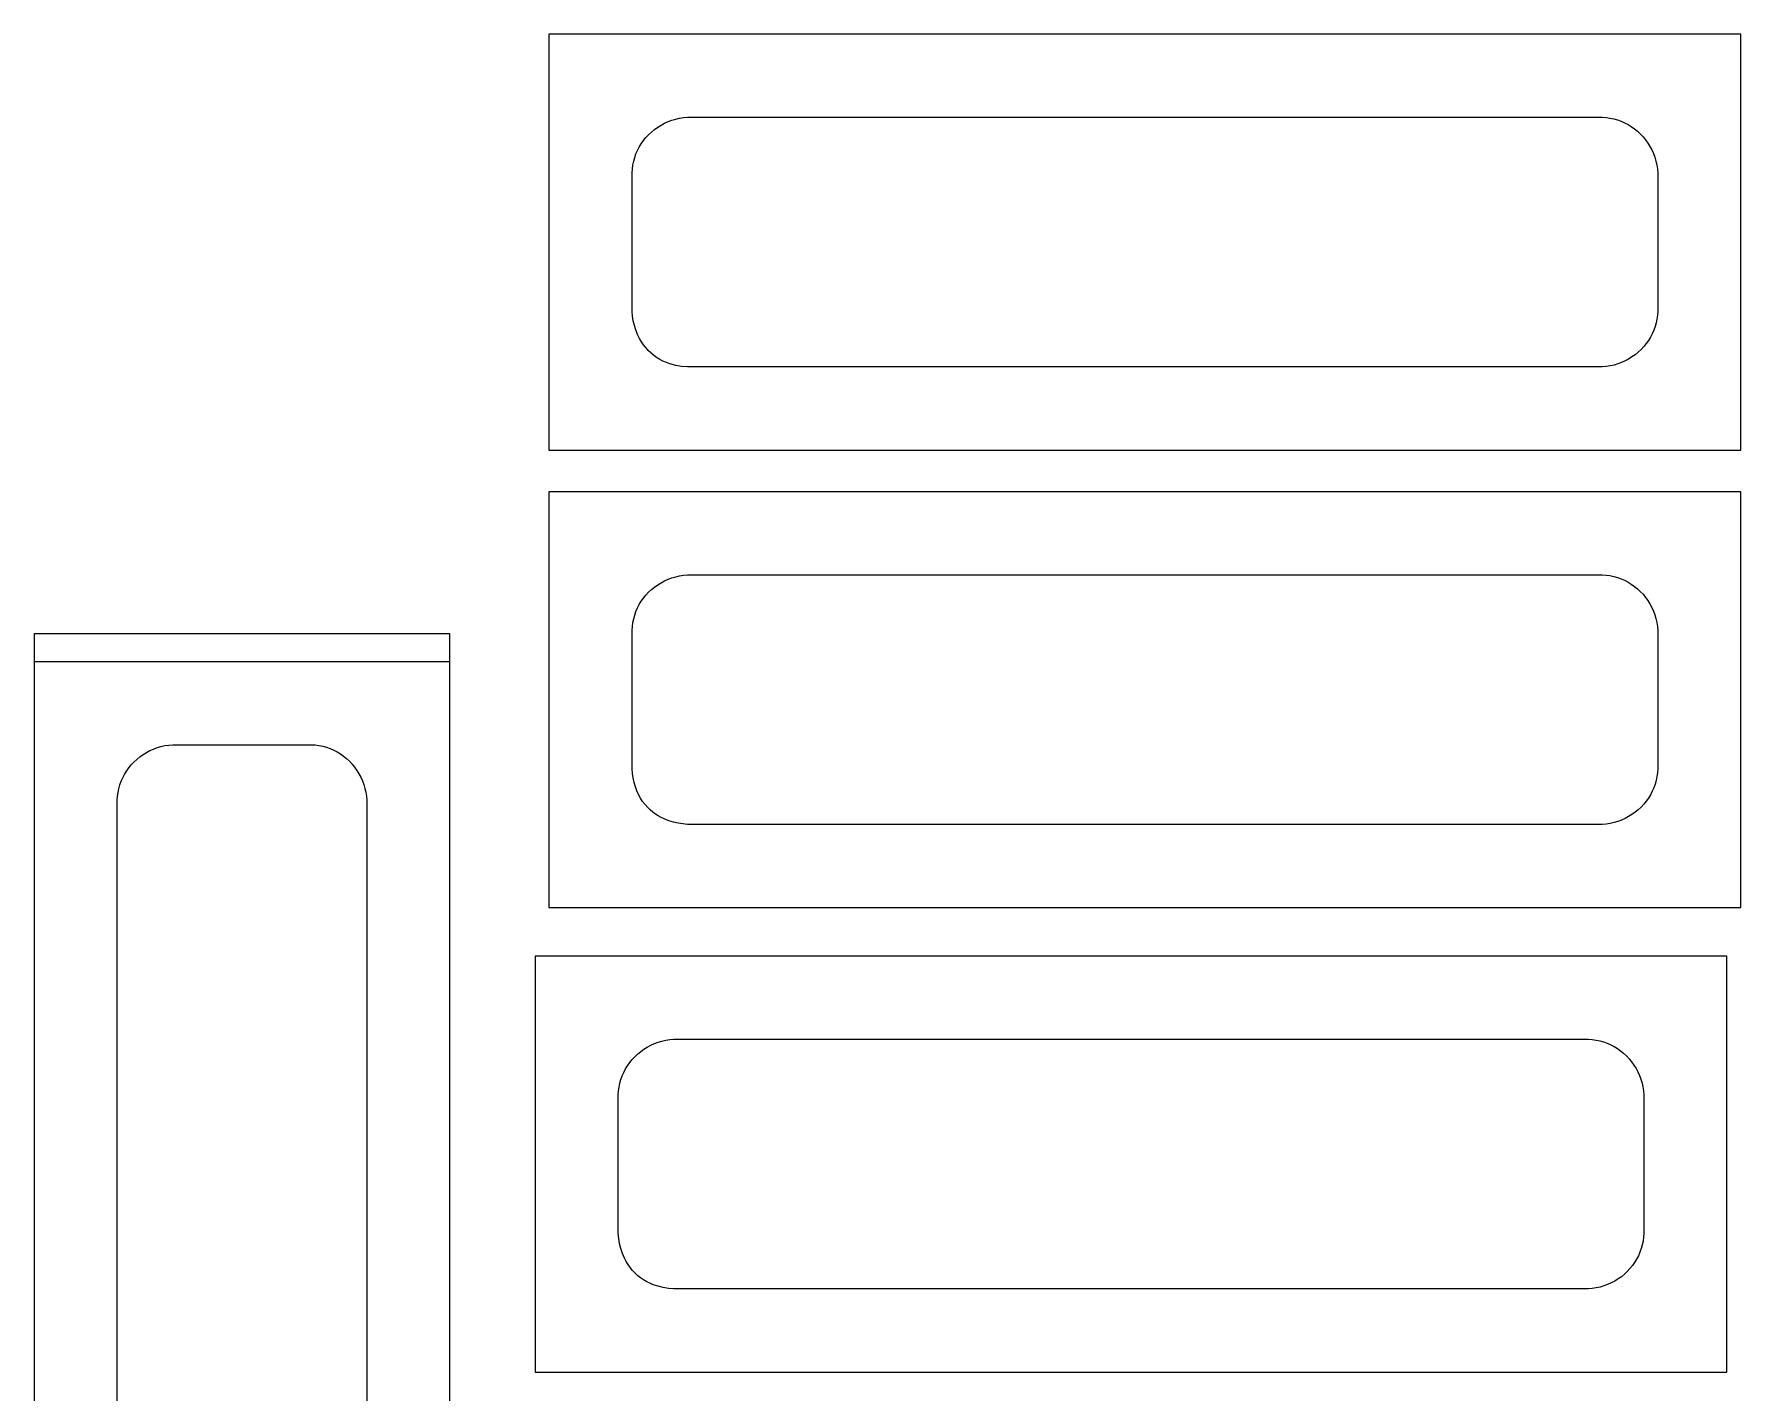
# Model space of a CAD drawing. Extents: x -75 to 75, y -42 to 42.
# Drawn here: x -1.5 to 29.28, y 17.03 to 41.53 of the extents above; entities that cross this region are included whole.
import ezdxf

# ---------------------------------------------------------------- set-up
doc = ezdxf.new("R2010")
doc.units = 0
doc.header["$MEASUREMENT"] = 0
doc.layers.get('0').update_dxf_attribs({"linetype": 'CONTINUOUS'})

msp = doc.modelspace()

# ---------------------------------------------------------------- linework, layer by layer
for p, q in [((7.781, 41.53), (7.781, 34.03)), ((29.281, 41.53), (7.781, 41.53)), ((29.281, 34.03), (29.281, 41.53)), ((10.139, 40.013), (10.21, 40.024)), ((10.21, 40.024), (10.281, 40.03)), ((10.281, 40.03), (26.781, 40.03)), ((26.781, 40.03), (26.851, 40.025)), ((26.851, 40.025), (26.92, 40.016)), ((9.532, 39.665), (9.579, 39.716)), ((9.579, 39.716), (9.632, 39.765)), ((9.632, 39.765), (9.687, 39.81)), ((9.687, 39.81), (9.745, 39.851)), ((9.745, 39.851), (9.806, 39.889)), ((9.806, 39.889), (9.869, 39.922)), ((9.869, 39.922), (9.934, 39.952)), ((9.934, 39.952), (10.001, 39.976)), ((10.001, 39.976), (10.07, 39.997)), ((10.07, 39.997), (10.139, 40.013)), ((26.92, 40.016), (26.988, 40.002)), ((26.988, 40.002), (27.055, 39.983)), ((27.055, 39.983), (27.12, 39.959)), ((27.12, 39.959), (27.184, 39.932)), ((27.184, 39.932), (27.246, 39.9)), ((27.246, 39.9), (27.305, 39.863)), ((27.305, 39.863), (27.362, 39.823)), ((27.362, 39.823), (27.416, 39.779)), ((27.416, 39.779), (27.467, 39.732)), ((27.467, 39.732), (27.516, 39.68)), ((9.352, 39.369), (9.38, 39.433)), ((9.38, 39.433), (9.412, 39.495)), ((9.412, 39.495), (9.448, 39.554)), ((9.448, 39.554), (9.488, 39.611)), ((9.488, 39.611), (9.532, 39.665)), ((27.516, 39.68), (27.561, 39.624)), ((27.561, 39.624), (27.603, 39.566)), ((27.603, 39.566), (27.64, 39.505)), ((27.64, 39.505), (27.674, 39.442)), ((27.674, 39.442), (27.703, 39.377)), ((9.281, 39.03), (9.286, 39.099)), ((9.286, 39.099), (9.296, 39.168)), ((9.296, 39.168), (9.31, 39.237)), ((9.31, 39.237), (9.329, 39.304)), ((9.329, 39.304), (9.352, 39.369)), ((27.703, 39.377), (27.728, 39.31)), ((27.728, 39.31), (27.748, 39.241)), ((27.748, 39.241), (27.764, 39.172)), ((27.764, 39.172), (27.775, 39.101)), ((27.775, 39.101), (27.781, 39.03)), ((9.281, 36.53), (9.281, 39.03)), ((27.781, 39.03), (27.781, 36.53)), ((9.289, 36.445), (9.281, 36.53)), ((9.303, 36.361), (9.289, 36.445)), ((9.323, 36.278), (9.303, 36.361)), ((27.767, 36.392), (27.753, 36.323)), ((27.776, 36.461), (27.767, 36.392)), ((27.781, 36.53), (27.776, 36.461)), ((9.349, 36.196), (9.323, 36.278)), ((9.381, 36.117), (9.349, 36.196)), ((9.418, 36.04), (9.381, 36.117)), ((9.451, 35.983), (9.418, 36.04)), ((27.651, 36.065), (27.615, 36.006)), ((27.683, 36.127), (27.651, 36.065)), ((27.711, 36.191), (27.683, 36.127)), ((27.734, 36.256), (27.711, 36.191)), ((27.753, 36.323), (27.734, 36.256)), ((9.487, 35.929), (9.451, 35.983)), ((9.528, 35.877), (9.487, 35.929)), ((9.571, 35.828), (9.528, 35.877)), ((9.618, 35.783), (9.571, 35.828)), ((9.669, 35.74), (9.618, 35.783)), ((9.721, 35.702), (9.669, 35.74)), ((27.376, 35.75), (27.317, 35.709)), ((27.431, 35.795), (27.376, 35.75)), ((27.483, 35.844), (27.431, 35.795)), ((27.531, 35.895), (27.483, 35.844)), ((27.574, 35.949), (27.531, 35.895)), ((27.615, 36.006), (27.574, 35.949)), ((9.779, 35.666), (9.721, 35.702)), ((9.839, 35.634), (9.779, 35.666)), ((9.901, 35.607), (9.839, 35.634)), ((9.964, 35.585), (9.901, 35.607)), ((10.068, 35.558), (9.964, 35.585)), ((10.174, 35.539), (10.068, 35.558)), ((10.281, 35.53), (10.174, 35.539)), ((26.781, 35.53), (10.281, 35.53)), ((26.852, 35.536), (26.781, 35.53)), ((26.923, 35.547), (26.852, 35.536)), ((26.993, 35.563), (26.923, 35.547)), ((27.061, 35.584), (26.993, 35.563)), ((27.128, 35.608), (27.061, 35.584)), ((27.193, 35.638), (27.128, 35.608)), ((27.257, 35.671), (27.193, 35.638)), ((27.317, 35.709), (27.257, 35.671)), ((7.781, 34.03), (29.281, 34.03)), ((7.781, 33.28), (7.781, 25.78)), ((29.281, 33.28), (7.781, 33.28)), ((29.281, 25.78), (29.281, 33.28)), ((9.934, 31.702), (10.001, 31.726)), ((10.001, 31.726), (10.07, 31.747)), ((10.07, 31.747), (10.139, 31.763)), ((10.139, 31.763), (10.21, 31.774)), ((10.21, 31.774), (10.281, 31.78)), ((10.281, 31.78), (26.781, 31.78)), ((26.781, 31.78), (26.851, 31.775)), ((26.851, 31.775), (26.92, 31.766)), ((26.92, 31.766), (26.988, 31.752)), ((26.988, 31.752), (27.055, 31.733)), ((27.055, 31.733), (27.12, 31.709)), ((27.12, 31.709), (27.184, 31.682)), ((9.488, 31.361), (9.532, 31.415)), ((9.532, 31.415), (9.579, 31.466)), ((9.579, 31.466), (9.632, 31.515)), ((9.632, 31.515), (9.687, 31.56)), ((9.687, 31.56), (9.745, 31.601)), ((9.745, 31.601), (9.806, 31.639)), ((9.806, 31.639), (9.869, 31.672)), ((9.869, 31.672), (9.934, 31.702)), ((27.184, 31.682), (27.246, 31.65)), ((27.246, 31.65), (27.305, 31.613)), ((27.305, 31.613), (27.362, 31.573)), ((27.362, 31.573), (27.416, 31.529)), ((27.416, 31.529), (27.467, 31.482)), ((27.467, 31.482), (27.516, 31.43)), ((27.516, 31.43), (27.561, 31.374)), ((9.329, 31.054), (9.352, 31.119)), ((9.352, 31.119), (9.38, 31.183)), ((9.38, 31.183), (9.412, 31.245)), ((9.412, 31.245), (9.448, 31.304)), ((9.448, 31.304), (9.488, 31.361)), ((27.561, 31.374), (27.603, 31.316)), ((27.603, 31.316), (27.64, 31.255)), ((27.64, 31.255), (27.674, 31.192)), ((27.674, 31.192), (27.703, 31.127)), ((27.703, 31.127), (27.728, 31.06)), ((9.281, 30.78), (9.286, 30.849)), ((9.286, 30.849), (9.296, 30.918)), ((9.296, 30.918), (9.31, 30.987)), ((9.31, 30.987), (9.329, 31.054)), ((27.728, 31.06), (27.748, 30.991)), ((27.748, 30.991), (27.764, 30.922)), ((27.764, 30.922), (27.775, 30.851)), ((27.775, 30.851), (27.781, 30.78)), ((-1.504, 30.718), (-1.504, 30.218)), ((5.996, 30.718), (-1.504, 30.718)), ((5.996, 30.218), (5.996, 30.718)), ((9.281, 28.28), (9.281, 30.78)), ((27.781, 30.78), (27.781, 28.28)), ((-1.504, 30.218), (-1.504, 12.843)), ((-1.504, 30.218), (5.996, 30.218)), ((5.996, 12.843), (5.996, 30.218)), ((0.584, 28.61), (0.649, 28.639)), ((0.649, 28.639), (0.716, 28.664)), ((0.716, 28.664), (0.784, 28.684)), ((0.784, 28.684), (0.854, 28.7)), ((0.854, 28.7), (0.925, 28.711)), ((0.925, 28.711), (0.996, 28.718)), ((0.996, 28.718), (3.496, 28.718)), ((3.496, 28.718), (3.565, 28.713)), ((3.565, 28.713), (3.634, 28.703)), ((3.634, 28.703), (3.702, 28.689)), ((3.702, 28.689), (3.769, 28.67)), ((3.769, 28.67), (3.835, 28.647)), ((3.835, 28.647), (3.899, 28.619)), ((0.203, 28.299), (0.246, 28.353)), ((0.246, 28.353), (0.294, 28.403)), ((0.294, 28.403), (0.346, 28.452)), ((0.346, 28.452), (0.401, 28.497)), ((0.401, 28.497), (0.46, 28.539)), ((0.46, 28.539), (0.52, 28.577)), ((0.52, 28.577), (0.584, 28.61)), ((3.899, 28.619), (3.961, 28.587)), ((3.961, 28.587), (4.02, 28.551)), ((4.02, 28.551), (4.077, 28.511)), ((4.077, 28.511), (4.131, 28.467)), ((4.131, 28.467), (4.182, 28.419)), ((4.182, 28.419), (4.231, 28.367)), ((4.231, 28.367), (4.276, 28.312)), ((0.043, 27.991), (0.066, 28.057)), ((0.066, 28.057), (0.094, 28.12)), ((0.094, 28.12), (0.126, 28.182)), ((0.126, 28.182), (0.162, 28.242)), ((0.162, 28.242), (0.203, 28.299)), ((4.276, 28.312), (4.317, 28.254)), ((4.317, 28.254), (4.355, 28.193)), ((4.355, 28.193), (4.388, 28.13)), ((4.388, 28.13), (4.417, 28.065)), ((4.417, 28.065), (4.442, 27.997)), ((9.288, 28.199), (9.281, 28.28)), ((9.301, 28.118), (9.288, 28.199)), ((9.319, 28.038), (9.301, 28.118)), ((9.342, 27.96), (9.319, 28.038)), ((27.753, 28.073), (27.734, 28.006)), ((27.767, 28.142), (27.753, 28.073)), ((27.776, 28.211), (27.767, 28.142)), ((27.781, 28.28), (27.776, 28.211)), ((-0.004, 27.718), (0.001, 27.787)), ((-0.004, 15.343), (-0.004, 27.718)), ((0.001, 27.787), (0.01, 27.856)), ((0.01, 27.856), (0.024, 27.924)), ((0.024, 27.924), (0.043, 27.991)), ((4.442, 27.997), (4.463, 27.929)), ((4.463, 27.929), (4.478, 27.859)), ((4.478, 27.859), (4.489, 27.789)), ((4.489, 27.789), (4.496, 27.718)), ((4.496, 27.718), (4.496, 15.343)), ((9.37, 27.883), (9.342, 27.96)), ((9.399, 27.818), (9.37, 27.883)), ((9.433, 27.755), (9.399, 27.818)), ((9.472, 27.695), (9.433, 27.755)), ((27.615, 27.756), (27.574, 27.699)), ((27.651, 27.815), (27.615, 27.756)), ((27.683, 27.877), (27.651, 27.815)), ((27.711, 27.941), (27.683, 27.877)), ((27.734, 28.006), (27.711, 27.941)), ((9.515, 27.639), (9.472, 27.695)), ((9.563, 27.585), (9.515, 27.639)), ((9.606, 27.542), (9.563, 27.585)), ((9.653, 27.503), (9.606, 27.542)), ((9.702, 27.466), (9.653, 27.503)), ((9.754, 27.433), (9.702, 27.466)), ((9.807, 27.403), (9.754, 27.433)), ((9.863, 27.378), (9.807, 27.403)), ((27.257, 27.421), (27.193, 27.388)), ((27.317, 27.459), (27.257, 27.421)), ((27.376, 27.5), (27.317, 27.459)), ((27.431, 27.545), (27.376, 27.5)), ((27.483, 27.594), (27.431, 27.545)), ((27.531, 27.645), (27.483, 27.594)), ((27.574, 27.699), (27.531, 27.645)), ((9.944, 27.347), (9.863, 27.378)), ((10.026, 27.321), (9.944, 27.347)), ((10.11, 27.302), (10.026, 27.321)), ((10.195, 27.288), (10.11, 27.302)), ((10.281, 27.28), (10.195, 27.288)), ((26.781, 27.28), (10.281, 27.28)), ((26.852, 27.286), (26.781, 27.28)), ((26.923, 27.297), (26.852, 27.286)), ((26.993, 27.313), (26.923, 27.297)), ((27.061, 27.334), (26.993, 27.313)), ((27.128, 27.358), (27.061, 27.334)), ((27.193, 27.388), (27.128, 27.358)), ((7.781, 25.78), (29.281, 25.78)), ((29.031, 24.905), (7.531, 24.905)), ((7.531, 24.905), (7.531, 17.405)), ((29.031, 17.405), (29.031, 24.905)), ((9.889, 23.388), (9.96, 23.399)), ((9.96, 23.399), (10.031, 23.405)), ((10.031, 23.405), (26.531, 23.405)), ((26.531, 23.405), (26.601, 23.4)), ((26.601, 23.4), (26.67, 23.391)), ((9.282, 23.04), (9.329, 23.091)), ((9.329, 23.091), (9.382, 23.14)), ((9.382, 23.14), (9.437, 23.185)), ((9.437, 23.185), (9.495, 23.226)), ((9.495, 23.226), (9.556, 23.264)), ((9.556, 23.264), (9.619, 23.297)), ((9.619, 23.297), (9.684, 23.327)), ((9.684, 23.327), (9.751, 23.351)), ((9.751, 23.351), (9.82, 23.372)), ((9.82, 23.372), (9.889, 23.388)), ((26.67, 23.391), (26.738, 23.377)), ((26.738, 23.377), (26.805, 23.358)), ((26.805, 23.358), (26.87, 23.334)), ((26.87, 23.334), (26.934, 23.307)), ((26.934, 23.307), (26.996, 23.275)), ((26.996, 23.275), (27.055, 23.238)), ((27.055, 23.238), (27.112, 23.198)), ((27.112, 23.198), (27.166, 23.154)), ((27.166, 23.154), (27.217, 23.107)), ((27.217, 23.107), (27.266, 23.055)), ((9.102, 22.744), (9.13, 22.808)), ((9.13, 22.808), (9.162, 22.87)), ((9.162, 22.87), (9.198, 22.929)), ((9.198, 22.929), (9.238, 22.986)), ((9.238, 22.986), (9.282, 23.04)), ((27.266, 23.055), (27.311, 22.999)), ((27.311, 22.999), (27.353, 22.941)), ((27.353, 22.941), (27.39, 22.88)), ((27.39, 22.88), (27.424, 22.817)), ((27.424, 22.817), (27.453, 22.752)), ((9.031, 22.405), (9.036, 22.474)), ((9.036, 22.474), (9.046, 22.543)), ((9.046, 22.543), (9.06, 22.612)), ((9.06, 22.612), (9.079, 22.679)), ((9.079, 22.679), (9.102, 22.744)), ((27.453, 22.752), (27.478, 22.685)), ((27.478, 22.685), (27.498, 22.616)), ((27.498, 22.616), (27.514, 22.547)), ((27.514, 22.547), (27.525, 22.476)), ((27.525, 22.476), (27.531, 22.405)), ((9.031, 19.905), (9.031, 22.405)), ((27.531, 22.405), (27.531, 19.905)), ((9.04, 19.813), (9.031, 19.905)), ((9.056, 19.722), (9.04, 19.813)), ((9.079, 19.633), (9.056, 19.722)), ((27.517, 19.767), (27.503, 19.698)), ((27.526, 19.836), (27.517, 19.767)), ((27.531, 19.905), (27.526, 19.836)), ((9.108, 19.545), (9.079, 19.633)), ((9.144, 19.46), (9.108, 19.545)), ((9.174, 19.4), (9.144, 19.46)), ((9.209, 19.343), (9.174, 19.4)), ((27.401, 19.44), (27.365, 19.381)), ((27.433, 19.502), (27.401, 19.44)), ((27.461, 19.566), (27.433, 19.502)), ((27.484, 19.631), (27.461, 19.566)), ((27.503, 19.698), (27.484, 19.631)), ((9.247, 19.288), (9.209, 19.343)), ((9.29, 19.236), (9.247, 19.288)), ((9.336, 19.187), (9.29, 19.236)), ((9.386, 19.142), (9.336, 19.187)), ((9.436, 19.102), (9.386, 19.142)), ((9.489, 19.065), (9.436, 19.102)), ((27.126, 19.125), (27.067, 19.084)), ((27.181, 19.17), (27.126, 19.125)), ((27.233, 19.219), (27.181, 19.17)), ((27.281, 19.27), (27.233, 19.219)), ((27.324, 19.324), (27.281, 19.27)), ((27.365, 19.381), (27.324, 19.324)), ((9.545, 19.033), (9.489, 19.065)), ((9.602, 19.005), (9.545, 19.033)), ((9.662, 18.98), (9.602, 19.005)), ((9.752, 18.951), (9.662, 18.98)), ((9.844, 18.929), (9.752, 18.951)), ((9.937, 18.913), (9.844, 18.929)), ((10.031, 18.905), (9.937, 18.913)), ((26.531, 18.905), (10.031, 18.905)), ((26.602, 18.911), (26.531, 18.905)), ((26.673, 18.922), (26.602, 18.911)), ((26.743, 18.938), (26.673, 18.922)), ((26.811, 18.959), (26.743, 18.938)), ((26.878, 18.983), (26.811, 18.959)), ((26.943, 19.013), (26.878, 18.983)), ((27.007, 19.046), (26.943, 19.013)), ((27.067, 19.084), (27.007, 19.046)), ((7.531, 17.405), (29.031, 17.405))]:
    msp.add_line(p, q)

doc.saveas('drawing.dxf')
